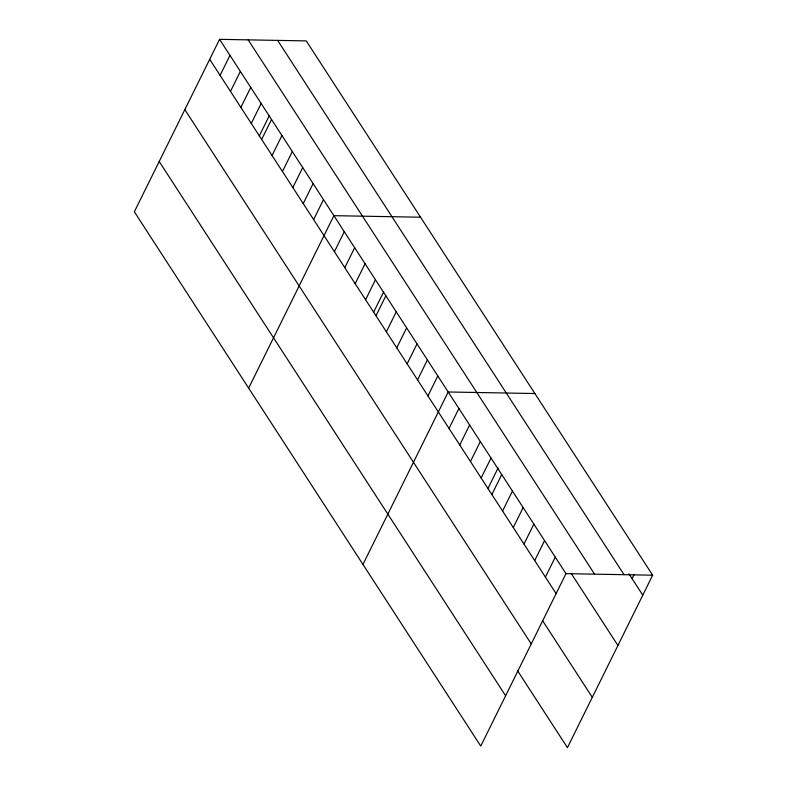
<?xml version="1.0" encoding="UTF-8"?>
<svg xmlns="http://www.w3.org/2000/svg" width="787" height="787" viewBox="0 0 787 787"><rect width="100%" height="100%" fill="white"/><g stroke="black" fill="none" stroke-linecap="round" stroke-linejoin="round"><path stroke-width="1.18" d="M219.573 39.35L134.341 211.801L480.749 746.096L565.981 573.644L219.573 39.35L306.251 40.904L652.659 575.199L567.427 747.65L517.669 670.908M220.094 75.345L229.971 55.375M230.493 91.371L240.36 71.41M240.881 107.406L250.748 87.436M251.279 123.431L261.146 103.461M259.238 136.033L269.38 115.512M261.668 139.456L271.535 119.496M272.056 155.492L281.923 135.521M282.454 171.517L292.321 151.547M292.843 187.542L302.71 167.582M303.241 203.577L313.108 183.607M313.629 219.603L323.496 199.642M248.653 388.119L333.885 215.668L420.563 217.222M334.416 251.663L344.283 231.693M344.804 267.688L354.671 247.728M355.193 283.723L365.07 263.753M365.591 299.749L375.458 279.779M373.55 312.35L383.692 291.829M375.979 315.774L385.846 295.814M386.378 331.809L396.245 311.839M396.766 347.834L406.633 327.864M407.154 363.86L417.021 343.899M417.553 379.895L427.42 359.925M427.941 395.92L437.808 375.95M362.974 564.436L448.206 391.985L534.885 393.539M449.043 428.462L458.91 408.502M459.746 444.98L469.613 425.01M470.459 461.497L480.326 441.527M481.162 478.004L491.029 458.044M487.861 488.668L498.004 468.147M491.875 494.521L501.742 474.551M502.578 511.038L512.445 491.068M513.281 527.546L523.148 507.585M523.994 544.063L533.861 524.103M534.698 560.58L544.565 540.61M545.411 577.097L555.278 557.127M632.079 578.642L634.165 574.441M565.981 573.644L652.659 575.199M628.931 573.792L642.792 595.159M277.644 40.393L624.052 574.687M248.18 39.862L594.588 574.156M571.313 573.595L617.923 645.478M209.706 59.32L556.114 593.605M542.538 620.589L592.296 697.331M184.837 109.639L531.245 643.933M159.21 161.483L505.618 695.777"/></g></svg>
